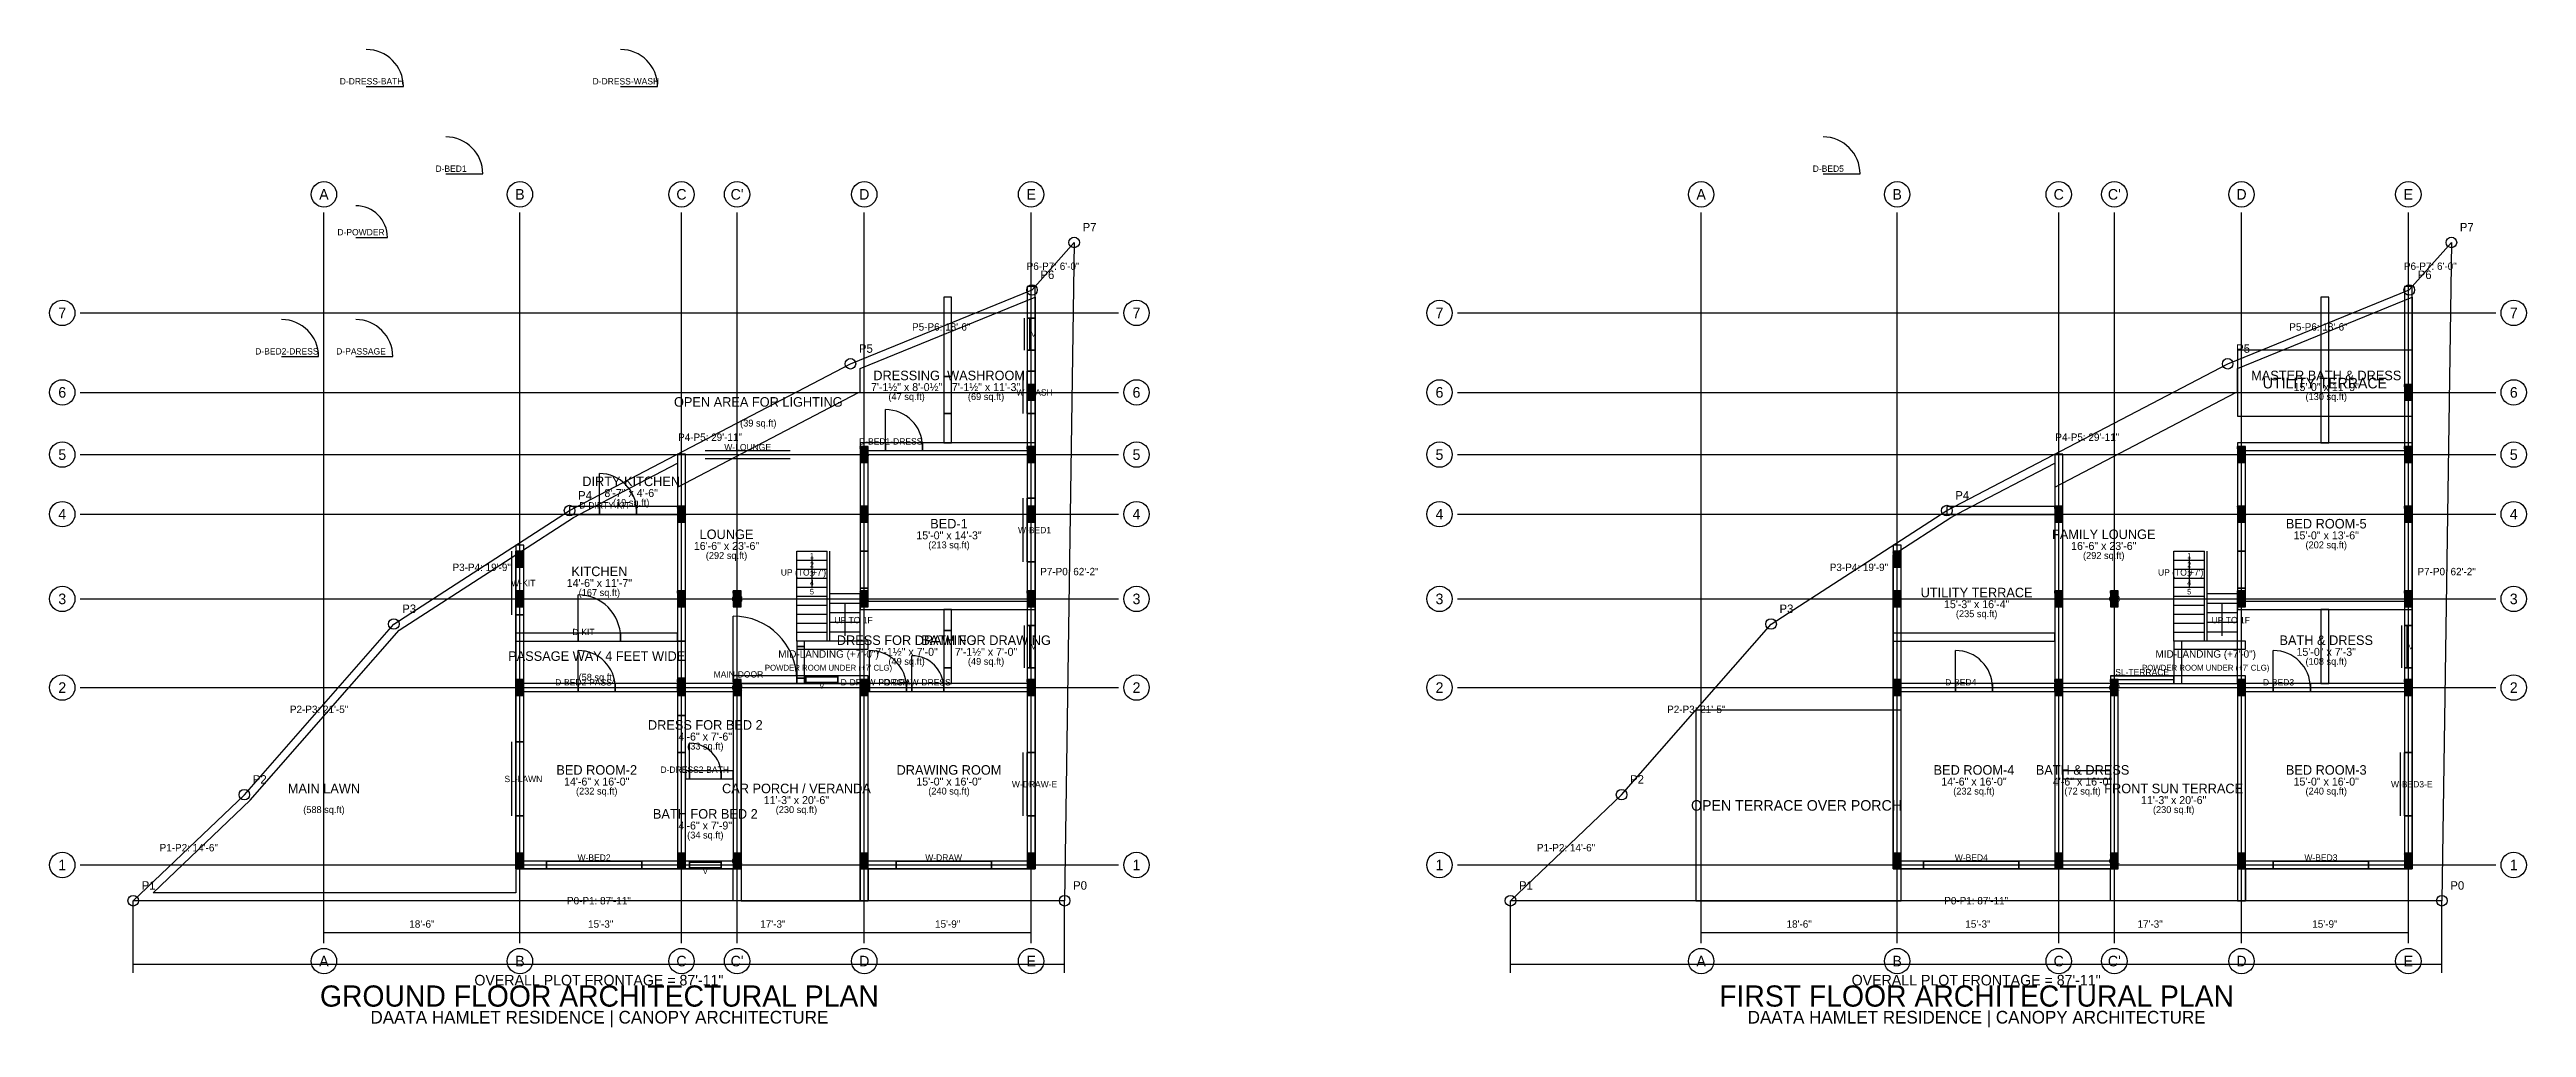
# Model space of a CAD drawing. Header units: feet. Extents: x -8 to 486, y -12 to 80.
# Drawn here: x -7.9 to 225.9, y -12 to 80.4 of the extents above; entities that cross this region are included whole.
import ezdxf
from ezdxf.enums import TextEntityAlignment as Align

# ---------------------------------------------------------------- set-up
doc = ezdxf.new("R2010")
doc.units = ezdxf.units.FT
doc.header["$MEASUREMENT"] = 0
for name, color, linetype in [('0_BOUNDARY', 1, 'Continuous'), ('A_CANOPY', 4, 'Continuous'), ('A_DIMENSIONS', 1, 'Continuous'), ('A_DOORS', 2, 'Continuous'), ('A_ROOM_LABELS', 7, 'Continuous'), ('A_STAIRS', 8, 'Continuous'), ('A_WALLS', 7, 'Continuous'), ('A_WINDOWS', 3, 'Continuous'), ('G_TITLEBLOCK', 7, 'Continuous'), ('S_COLUMNS', 4, 'Continuous'), ('S_COLUMNS_HATCH', 5, 'Continuous'), ('S_GRID_BUBBLES', 6, 'Continuous'), ('S_GRID_LINES', 6, 'Continuous')]:
    doc.layers.add(name, color=color, linetype=linetype)

msp = doc.modelspace()

# ---------------------------------------------------------------- hatches: boundary and pattern name
at = {"layer": 'S_COLUMNS_HATCH'}
h = msp.add_hatch(dxfattribs=at)
h.set_pattern_fill('SOLID')
h.paths.add_polyline_path([(84.375, 47.25), (85.125, 47.25), (85.125, 48.75), (84.375, 48.75)])
h = msp.add_hatch(dxfattribs=at)
h.set_pattern_fill('SOLID')
h.paths.add_polyline_path([(214.375, 47.25), (215.125, 47.25), (215.125, 48.75), (214.375, 48.75)])
h = msp.add_hatch(dxfattribs=at)
h.set_pattern_fill('SOLID')
h.paths.add_polyline_path([(68.625, 41.375), (69.375, 41.375), (69.375, 42.875), (68.625, 42.875)])
h = msp.add_hatch(dxfattribs=at)
h.set_pattern_fill('SOLID')
h.paths.add_polyline_path([(84.375, 41.375), (85.125, 41.375), (85.125, 42.875), (84.375, 42.875)])
h = msp.add_hatch(dxfattribs=at)
h.set_pattern_fill('SOLID')
h.paths.add_polyline_path([(198.625, 41.375), (199.375, 41.375), (199.375, 42.875), (198.625, 42.875)])
h = msp.add_hatch(dxfattribs=at)
h.set_pattern_fill('SOLID')
h.paths.add_polyline_path([(214.375, 41.375), (215.125, 41.375), (215.125, 42.875), (214.375, 42.875)])
h = msp.add_hatch(dxfattribs=at)
h.set_pattern_fill('SOLID')
h.paths.add_polyline_path([(51.375, 35.75), (52.125, 35.75), (52.125, 37.25), (51.375, 37.25)])
h = msp.add_hatch(dxfattribs=at)
h.set_pattern_fill('SOLID')
h.paths.add_polyline_path([(68.625, 35.75), (69.375, 35.75), (69.375, 37.25), (68.625, 37.25)])
h = msp.add_hatch(dxfattribs=at)
h.set_pattern_fill('SOLID')
h.paths.add_polyline_path([(84.375, 35.75), (85.125, 35.75), (85.125, 37.25), (84.375, 37.25)])
h = msp.add_hatch(dxfattribs=at)
h.set_pattern_fill('SOLID')
h.paths.add_polyline_path([(181.375, 35.75), (182.125, 35.75), (182.125, 37.25), (181.375, 37.25)])
h = msp.add_hatch(dxfattribs=at)
h.set_pattern_fill('SOLID')
h.paths.add_polyline_path([(198.625, 35.75), (199.375, 35.75), (199.375, 37.25), (198.625, 37.25)])
h = msp.add_hatch(dxfattribs=at)
h.set_pattern_fill('SOLID')
h.paths.add_polyline_path([(214.375, 35.75), (215.125, 35.75), (215.125, 37.25), (214.375, 37.25)])
h = msp.add_hatch(dxfattribs=at)
h.set_pattern_fill('SOLID')
h.paths.add_polyline_path([(36.125, 31.5), (36.875, 31.5), (36.875, 33), (36.125, 33)])
h = msp.add_hatch(dxfattribs=at)
h.set_pattern_fill('SOLID')
h.paths.add_polyline_path([(166.125, 31.5), (166.875, 31.5), (166.875, 33), (166.125, 33)])
h = msp.add_hatch(dxfattribs=at)
h.set_pattern_fill('SOLID')
h.paths.add_polyline_path([(36.125, 27.75), (36.875, 27.75), (36.875, 29.25), (36.125, 29.25)])
h = msp.add_hatch(dxfattribs=at)
h.set_pattern_fill('SOLID')
h.paths.add_polyline_path([(51.375, 27.75), (52.125, 27.75), (52.125, 29.25), (51.375, 29.25)])
h = msp.add_hatch(dxfattribs=at)
h.set_pattern_fill('SOLID')
h.paths.add_polyline_path([(56.625, 27.75), (57.375, 27.75), (57.375, 29.25), (56.625, 29.25)])
h = msp.add_hatch(dxfattribs=at)
h.set_pattern_fill('SOLID')
h.paths.add_polyline_path([(68.625, 27.75), (69.375, 27.75), (69.375, 29.25), (68.625, 29.25)])
h = msp.add_hatch(dxfattribs=at)
h.set_pattern_fill('SOLID')
h.paths.add_polyline_path([(84.375, 27.75), (85.125, 27.75), (85.125, 29.25), (84.375, 29.25)])
h = msp.add_hatch(dxfattribs=at)
h.set_pattern_fill('SOLID')
h.paths.add_polyline_path([(166.125, 27.75), (166.875, 27.75), (166.875, 29.25), (166.125, 29.25)])
h = msp.add_hatch(dxfattribs=at)
h.set_pattern_fill('SOLID')
h.paths.add_polyline_path([(181.375, 27.75), (182.125, 27.75), (182.125, 29.25), (181.375, 29.25)])
h = msp.add_hatch(dxfattribs=at)
h.set_pattern_fill('SOLID')
h.paths.add_polyline_path([(186.625, 27.75), (187.375, 27.75), (187.375, 29.25), (186.625, 29.25)])
h = msp.add_hatch(dxfattribs=at)
h.set_pattern_fill('SOLID')
h.paths.add_polyline_path([(198.625, 27.75), (199.375, 27.75), (199.375, 29.25), (198.625, 29.25)])
h = msp.add_hatch(dxfattribs=at)
h.set_pattern_fill('SOLID')
h.paths.add_polyline_path([(214.375, 27.75), (215.125, 27.75), (215.125, 29.25), (214.375, 29.25)])
h = msp.add_hatch(dxfattribs=at)
h.set_pattern_fill('SOLID')
h.paths.add_polyline_path([(36.125, 19.375), (36.875, 19.375), (36.875, 20.875), (36.125, 20.875)])
h = msp.add_hatch(dxfattribs=at)
h.set_pattern_fill('SOLID')
h.paths.add_polyline_path([(51.375, 19.375), (52.125, 19.375), (52.125, 20.875), (51.375, 20.875)])
h = msp.add_hatch(dxfattribs=at)
h.set_pattern_fill('SOLID')
h.paths.add_polyline_path([(56.625, 19.375), (57.375, 19.375), (57.375, 20.875), (56.625, 20.875)])
h = msp.add_hatch(dxfattribs=at)
h.set_pattern_fill('SOLID')
h.paths.add_polyline_path([(68.625, 19.375), (69.375, 19.375), (69.375, 20.875), (68.625, 20.875)])
h = msp.add_hatch(dxfattribs=at)
h.set_pattern_fill('SOLID')
h.paths.add_polyline_path([(84.375, 19.375), (85.125, 19.375), (85.125, 20.875), (84.375, 20.875)])
h = msp.add_hatch(dxfattribs=at)
h.set_pattern_fill('SOLID')
h.paths.add_polyline_path([(166.125, 19.375), (166.875, 19.375), (166.875, 20.875), (166.125, 20.875)])
h = msp.add_hatch(dxfattribs=at)
h.set_pattern_fill('SOLID')
h.paths.add_polyline_path([(181.375, 19.375), (182.125, 19.375), (182.125, 20.875), (181.375, 20.875)])
h = msp.add_hatch(dxfattribs=at)
h.set_pattern_fill('SOLID')
h.paths.add_polyline_path([(186.625, 19.375), (187.375, 19.375), (187.375, 20.875), (186.625, 20.875)])
h = msp.add_hatch(dxfattribs=at)
h.set_pattern_fill('SOLID')
h.paths.add_polyline_path([(198.625, 19.375), (199.375, 19.375), (199.375, 20.875), (198.625, 20.875)])
h = msp.add_hatch(dxfattribs=at)
h.set_pattern_fill('SOLID')
h.paths.add_polyline_path([(214.375, 19.375), (215.125, 19.375), (215.125, 20.875), (214.375, 20.875)])
h = msp.add_hatch(dxfattribs=at)
h.set_pattern_fill('SOLID')
h.paths.add_polyline_path([(36.125, 3), (36.875, 3), (36.875, 4.5), (36.125, 4.5)])
h = msp.add_hatch(dxfattribs=at)
h.set_pattern_fill('SOLID')
h.paths.add_polyline_path([(51.375, 3), (52.125, 3), (52.125, 4.5), (51.375, 4.5)])
h = msp.add_hatch(dxfattribs=at)
h.set_pattern_fill('SOLID')
h.paths.add_polyline_path([(56.625, 3), (57.375, 3), (57.375, 4.5), (56.625, 4.5)])
h = msp.add_hatch(dxfattribs=at)
h.set_pattern_fill('SOLID')
h.paths.add_polyline_path([(68.625, 3), (69.375, 3), (69.375, 4.5), (68.625, 4.5)])
h = msp.add_hatch(dxfattribs=at)
h.set_pattern_fill('SOLID')
h.paths.add_polyline_path([(84.375, 3), (85.125, 3), (85.125, 4.5), (84.375, 4.5)])
h = msp.add_hatch(dxfattribs=at)
h.set_pattern_fill('SOLID')
h.paths.add_polyline_path([(166.125, 3), (166.875, 3), (166.875, 4.5), (166.125, 4.5)])
h = msp.add_hatch(dxfattribs=at)
h.set_pattern_fill('SOLID')
h.paths.add_polyline_path([(181.375, 3), (182.125, 3), (182.125, 4.5), (181.375, 4.5)])
h = msp.add_hatch(dxfattribs=at)
h.set_pattern_fill('SOLID')
h.paths.add_polyline_path([(186.625, 3), (187.375, 3), (187.375, 4.5), (186.625, 4.5)])
h = msp.add_hatch(dxfattribs=at)
h.set_pattern_fill('SOLID')
h.paths.add_polyline_path([(198.625, 3), (199.375, 3), (199.375, 4.5), (198.625, 4.5)])
h = msp.add_hatch(dxfattribs=at)
h.set_pattern_fill('SOLID')
h.paths.add_polyline_path([(214.375, 3), (215.125, 3), (215.125, 4.5), (214.375, 4.5)])

# ---------------------------------------------------------------- linework, layer by layer
at = {"layer": '0_BOUNDARY'}
for points in [[(0, 0), (10.4884, 10.0122), (24.5949, 26.1267), (41.1897, 36.8354), (67.6992, 50.701), (84.8373, 57.6678), (88.8145, 62.1602), (87.9167, 0)], [(130, 0), (140.4884, 10.0122), (154.5949, 26.1267), (171.1897, 36.8354), (197.6992, 50.701), (214.8373, 57.6678), (218.8145, 62.1602), (217.9167, 0)]]:
    msp.add_lwpolyline(points, close=True, dxfattribs=at)
for centre in [(88.8145, 62.1602), (218.8145, 62.1602), (84.8373, 57.6678), (214.8373, 57.6678), (67.6992, 50.701), (197.6992, 50.701), (41.1897, 36.8354), (171.1897, 36.8354), (24.5949, 26.1267), (154.5949, 26.1267), (10.4884, 10.0122), (140.4884, 10.0122), (0, 0), (87.9167, 0), (130, 0), (217.9167, 0)]:
    msp.add_circle(centre, 0.5, dxfattribs=at)
at = {"layer": 'A_CANOPY'}
for points in [[(198.625, 45.75), (215.125, 45.75), (215.125, 52), (198.625, 52)], [(36.125, 0.75), (1.8718, 0.75), (11.0306, 9.4929), (25.0899, 25.5536), (36.125, 32.6745), (36.125, 0.75)], [(68.625, 0), (68.625, 20.5), (57.375, 20.5), (57.375, 0), (68.625, 0)], [(147.5, 0), (166.875, 0), (166.875, 18), (147.5, 18)]]:
    msp.add_lwpolyline(points, close=True, dxfattribs=at)
at = {"layer": 'A_DIMENSIONS'}
for p, q in [((0, -6.8), (0, 0)), ((87.917, -6.8), (87.917, 0)), ((130, -6.8), (130, 0)), ((217.917, -6.8), (217.917, 0)), ((18, -3.5), (18, -2.5)), ((18, -3), (36.5, -3)), ((36.5, -3.5), (36.5, -2.5)), ((36.5, -3.5), (36.5, -2.5)), ((36.5, -3), (51.75, -3)), ((51.75, -3.5), (51.75, -2.5)), ((51.75, -3.5), (51.75, -2.5)), ((51.75, -3), (69, -3)), ((69, -3.5), (69, -2.5)), ((69, -3.5), (69, -2.5)), ((69, -3), (84.75, -3)), ((84.75, -3.5), (84.75, -2.5)), ((148, -3.5), (148, -2.5)), ((148, -3), (166.5, -3)), ((166.5, -3.5), (166.5, -2.5)), ((166.5, -3.5), (166.5, -2.5)), ((166.5, -3), (181.75, -3)), ((181.75, -3.5), (181.75, -2.5)), ((181.75, -3.5), (181.75, -2.5)), ((181.75, -3), (199, -3)), ((199, -3.5), (199, -2.5)), ((199, -3.5), (199, -2.5)), ((199, -3), (214.75, -3)), ((214.75, -3.5), (214.75, -2.5)), ((0, -6), (87.917, -6)), ((130, -6), (217.917, -6))]:
    msp.add_line(p, q, dxfattribs=at)
at = {"layer": 'A_DOORS'}
for p, q in [((22, 76.875), (25.5, 76.875)), ((46, 76.875), (49.5, 76.875)), ((29.5, 68.625), (33, 68.625)), ((159.5, 68.625), (163, 68.625)), ((21, 62.625), (24, 62.625)), ((14, 51.375), (17.5, 51.375)), ((21, 51.375), (24.5, 51.375)), ((71, 42.875), (71, 46.375)), ((44, 36.8354), (44, 40.3354)), ((42, 24.875), (42, 28.875)), ((56.625, 20.875), (56.625, 26.875)), ((42, 20.125), (42, 23.625)), ((69.5, 20.125), (69.5, 23.625)), ((172, 20.125), (172, 23.625)), ((202, 20.125), (202, 23.625)), ((73.5, 20.125), (73.5, 23.125)), ((52.5, 11.875), (52.5, 14.875))]:
    msp.add_line(p, q, dxfattribs=at)
for centre, radius in [((22, 76.875), 3.5), ((46, 76.875), 3.5), ((29.5, 68.625), 3.5), ((159.5, 68.625), 3.5), ((21, 62.625), 3), ((14, 51.375), 3.5), ((21, 51.375), 3.5), ((71, 42.875), 3.5), ((44, 36.8354), 3.5), ((42, 24.875), 4), ((56.625, 20.875), 6), ((42, 20.125), 3.5), ((69.5, 20.125), 3.5), ((172, 20.125), 3.5), ((202, 20.125), 3.5), ((73.5, 20.125), 3), ((52.5, 11.875), 3)]:
    msp.add_arc(centre, radius, 0, 90, dxfattribs=at)
at = {"layer": 'A_STAIRS'}
for p, q in [((62.625, 24.5), (62.625, 33)), ((65.5, 24.5), (65.5, 33)), ((65.75, 24.5), (65.75, 33)), ((192.625, 24.5), (192.625, 33)), ((195.5, 24.5), (195.5, 33)), ((195.75, 24.5), (195.75, 33)), ((64.0625, 32.5), (64.0625, 29.5)), ((194.0625, 32.5), (194.0625, 29.5)), ((62.625, 28.75), (65.5, 28.75)), ((65.75, 29), (68.625, 29)), ((65.75, 29), (68.625, 29)), ((65.75, 28.1), (68.625, 28.1)), ((68.625, 24.5), (68.625, 29)), ((192.625, 28.75), (195.5, 28.75)), ((195.75, 29), (198.625, 29)), ((195.75, 29), (198.625, 29)), ((195.75, 28.1), (198.625, 28.1)), ((198.625, 24.5), (198.625, 29)), ((62.625, 27.9), (65.5, 27.9)), ((62.625, 27.05), (65.5, 27.05)), ((62.625, 26.2), (65.5, 26.2)), ((65.75, 27.2), (68.625, 27.2)), ((65.75, 26.3), (68.625, 26.3)), ((67.1875, 25), (67.1875, 28)), ((192.625, 27.9), (195.5, 27.9)), ((192.625, 27.05), (195.5, 27.05)), ((192.625, 26.2), (195.5, 26.2)), ((195.75, 27.2), (198.625, 27.2)), ((195.75, 26.3), (198.625, 26.3)), ((197.1875, 25), (197.1875, 28)), ((62.625, 25.35), (65.5, 25.35)), ((65.75, 25.4), (68.625, 25.4)), ((192.625, 25.35), (195.5, 25.35)), ((195.75, 25.4), (198.625, 25.4))]:
    msp.add_line(p, q, dxfattribs=at)
at = {"layer": 'A_STAIRS', "linetype": 'Continuous'}
for p, q in [((62.625, 33), (65.5, 33)), ((192.625, 33), (195.5, 33)), ((62.625, 32.15), (65.5, 32.15)), ((62.625, 31.3), (65.5, 31.3)), ((62.625, 30.45), (65.5, 30.45)), ((192.625, 32.15), (195.5, 32.15)), ((192.625, 31.3), (195.5, 31.3)), ((192.625, 30.45), (195.5, 30.45)), ((62.625, 29.6), (65.5, 29.6)), ((192.625, 29.6), (195.5, 29.6))]:
    msp.add_line(p, q, dxfattribs=at)
at = {"layer": 'A_STAIRS'}
for points in [[(62.625, 20.5), (68.625, 20.5), (68.625, 24.5), (62.625, 24.5)], [(192.625, 20.5), (198.625, 20.5), (198.625, 24.5), (192.625, 24.5)]]:
    msp.add_lwpolyline(points, close=True, dxfattribs=at)
at = {"layer": 'A_WALLS'}
for points in [[(69.375, 0), (56.625, 0), (56.625, 3), (36.125, 3), (36.125, 20.5), (36.125, 32.6745), (41.5676, 36.1867), (42.8079, 36.8354), (51.375, 41.3164), (51.375, 39.0593), (68.4686, 48), (68.625, 48), (68.625, 50.2677), (85.125, 56.9752), (85.125, 3), (69.375, 3), (69.375, 0)], [(76.5, 49.5), (77.25, 49.5), (77.25, 57), (76.5, 57)], [(84.375, 55), (85.125, 55), (85.125, 58), (84.375, 58)], [(199.375, 0), (186.625, 0), (186.625, 3), (166.125, 3), (166.125, 20.5), (166.125, 32.6745), (171.5676, 36.1867), (172.8079, 36.8354), (181.375, 41.3164), (181.375, 39.0593), (198.4686, 48), (198.625, 48), (198.625, 50.2677), (215.125, 56.9752), (215.125, 3), (199.375, 3), (199.375, 0)], [(206.5, 43.25), (207.25, 43.25), (207.25, 57), (206.5, 57)], [(214.375, 26), (215.125, 26), (215.125, 58), (214.375, 58)], [(84.375, 52), (85.125, 52), (85.125, 55), (84.375, 55)], [(84.375, 52), (85.125, 52), (85.125, 55), (84.375, 55)], [(84.375, 50), (85.125, 50), (85.125, 52), (84.375, 52)], [(76.5, 46), (77.25, 46), (77.25, 49.5), (76.5, 49.5)], [(84.375, 46), (85.125, 46), (85.125, 50), (84.375, 50)], [(84.375, 46), (85.125, 46), (85.125, 50), (84.375, 50)], [(76.5, 43.25), (77.25, 43.25), (77.25, 46), (76.5, 46)], [(84.375, 38), (85.125, 38), (85.125, 46), (84.375, 46)], [(51.375, 36.8354), (52.125, 36.8354), (52.125, 42.1627), (51.375, 42.1627)], [(68.625, 42.5), (71, 42.5), (71, 43.25), (68.625, 43.25)], [(68.625, 33), (69.375, 33), (69.375, 42.5), (68.625, 42.5)], [(71, 42.5), (74.5, 42.5), (74.5, 43.25), (71, 43.25)], [(74.5, 42.5), (85.125, 42.5), (85.125, 43.25), (74.5, 43.25)], [(181.375, 36.8354), (182.125, 36.8354), (182.125, 42.1627), (181.375, 42.1627)], [(198.625, 42.5), (215.125, 42.5), (215.125, 43.25), (198.625, 43.25)], [(198.625, 33), (199.375, 33), (199.375, 42.5), (198.625, 42.5)], [(84.375, 32), (85.125, 32), (85.125, 38), (84.375, 38)], [(84.375, 32), (85.125, 32), (85.125, 38), (84.375, 38)], [(41.1897, 36.46), (44, 36.46), (44, 37.21), (41.1897, 37.21)], [(44, 36.46), (47.5, 36.46), (47.5, 37.21), (44, 37.21)], [(47.5, 36.46), (52.125, 36.46), (52.125, 37.21), (47.5, 37.21)], [(51.375, 24.5), (52.125, 24.5), (52.125, 36.8354), (51.375, 36.8354)], [(171.1897, 36.46), (182.125, 36.46), (182.125, 37.21), (171.1897, 37.21)], [(181.375, 20.5), (182.125, 20.5), (182.125, 36.8354), (181.375, 36.8354)], [(36.125, 33), (36.875, 33), (36.875, 33.5671), (36.125, 33.5671)], [(36.125, 27), (36.875, 27), (36.875, 33), (36.125, 33)], [(36.125, 27), (36.875, 27), (36.875, 33), (36.125, 33)], [(68.625, 29.5), (69.375, 29.5), (69.375, 33), (68.625, 33)], [(166.125, 20.5), (166.875, 20.5), (166.875, 33.5671), (166.125, 33.5671)], [(198.625, 29.5), (199.375, 29.5), (199.375, 33), (198.625, 33)], [(84.375, 26), (85.125, 26), (85.125, 32), (84.375, 32)], [(68.625, 28.25), (69.375, 28.25), (69.375, 29.5), (68.625, 29.5)], [(68.625, 27.5), (85.125, 27.5), (85.125, 28.25), (68.625, 28.25)], [(198.625, 28.25), (199.375, 28.25), (199.375, 29.5), (198.625, 29.5)], [(198.625, 27.5), (215.125, 27.5), (215.125, 28.25), (198.625, 28.25)], [(36.125, 20.5), (36.875, 20.5), (36.875, 27), (36.125, 27)], [(76.5, 25.5), (77.25, 25.5), (77.25, 27.5), (76.5, 27.5)], [(84.375, 22), (85.125, 22), (85.125, 26), (84.375, 26)], [(84.375, 22), (85.125, 22), (85.125, 26), (84.375, 26)], [(206.5, 20.5), (207.25, 20.5), (207.25, 27.5), (206.5, 27.5)], [(214.375, 22), (215.125, 22), (215.125, 26), (214.375, 26)], [(214.375, 22), (215.125, 22), (215.125, 26), (214.375, 26)], [(36.125, 24.5), (42, 24.5), (42, 25.25), (36.125, 25.25)], [(42, 24.5), (46, 24.5), (46, 25.25), (42, 25.25)], [(46, 24.5), (51.375, 24.5), (51.375, 25.25), (46, 25.25)], [(51.375, 21), (52.125, 21), (52.125, 24.5), (51.375, 24.5)], [(62.625, 24), (63.375, 24), (63.375, 24.5), (62.625, 24.5)], [(62.625, 23.75), (69.375, 23.75), (69.375, 24.5), (62.625, 24.5)], [(62.625, 21), (63.375, 21), (63.375, 24), (62.625, 24)], [(76.5, 22), (77.25, 22), (77.25, 25.5), (76.5, 25.5)], [(166.125, 24.5), (181.375, 24.5), (181.375, 25.25), (166.125, 25.25)], [(192.625, 20.5), (193.375, 20.5), (193.375, 24.5), (192.625, 24.5)], [(192.625, 23.75), (199.375, 23.75), (199.375, 24.5), (192.625, 24.5)], [(56.625, 20.5), (62.625, 20.5), (62.625, 21.25), (56.625, 21.25)], [(62.625, 20.5), (63.5, 20.5), (63.5, 21.25), (62.625, 21.25)], [(63.5, 20.5), (66.5, 20.5), (66.5, 21.25), (63.5, 21.25)], [(63.5, 20.5), (66.5, 20.5), (66.5, 21.25), (63.5, 21.25)], [(66.5, 20.5), (69.375, 20.5), (69.375, 21.25), (66.5, 21.25)], [(76.5, 20.5), (77.25, 20.5), (77.25, 22), (76.5, 22)], [(84.375, 14), (85.125, 14), (85.125, 22), (84.375, 22)], [(186.625, 20.5), (192.625, 20.5), (192.625, 21.25), (186.625, 21.25)], [(192.625, 20.5), (199.375, 20.5), (199.375, 21.25), (192.625, 21.25)], [(214.375, 14), (215.125, 14), (215.125, 22), (214.375, 22)], [(36.125, 19.75), (42, 19.75), (42, 20.5), (36.125, 20.5)], [(36.125, 15), (36.875, 15), (36.875, 20.5), (36.125, 20.5)], [(42, 19.75), (45.5, 19.75), (45.5, 20.5), (42, 20.5)], [(45.5, 19.75), (51.375, 19.75), (51.375, 20.5), (45.5, 20.5)], [(51.375, 20.5), (52.125, 20.5), (52.125, 21), (51.375, 21)], [(51.375, 19.75), (57.375, 19.75), (57.375, 20.5), (51.375, 20.5)], [(51.375, 17.5), (52.125, 17.5), (52.125, 20.5), (51.375, 20.5)], [(56.625, 3), (57.375, 3), (57.375, 20.5), (56.625, 20.5)], [(62.625, 20.5), (63.375, 20.5), (63.375, 21), (62.625, 21)], [(68.625, 19.75), (69.5, 19.75), (69.5, 20.5), (68.625, 20.5)], [(68.625, 0), (69.375, 0), (69.375, 20.5), (68.625, 20.5)], [(69.5, 19.75), (73, 19.75), (73, 20.5), (69.5, 20.5)], [(73, 19.75), (73.5, 19.75), (73.5, 20.5), (73, 20.5)], [(73.5, 19.75), (76.5, 19.75), (76.5, 20.5), (73.5, 20.5)], [(76.5, 19.75), (85.125, 19.75), (85.125, 20.5), (76.5, 20.5)], [(166.125, 19.75), (172, 19.75), (172, 20.5), (166.125, 20.5)], [(166.125, 3), (166.875, 3), (166.875, 20.5), (166.125, 20.5)], [(172, 19.75), (175.5, 19.75), (175.5, 20.5), (172, 20.5)], [(175.5, 19.75), (181.375, 19.75), (181.375, 20.5), (175.5, 20.5)], [(181.375, 19.75), (187.375, 19.75), (187.375, 20.5), (181.375, 20.5)], [(181.375, 3), (182.125, 3), (182.125, 20.5), (181.375, 20.5)], [(186.625, 3), (187.375, 3), (187.375, 20.5), (186.625, 20.5)], [(198.625, 19.75), (202, 19.75), (202, 20.5), (198.625, 20.5)], [(198.625, 0), (199.375, 0), (199.375, 20.5), (198.625, 20.5)], [(202, 19.75), (205.5, 19.75), (205.5, 20.5), (202, 20.5)], [(205.5, 19.75), (215.125, 19.75), (215.125, 20.5), (205.5, 20.5)], [(51.375, 14), (52.125, 14), (52.125, 17.5), (51.375, 17.5)], [(36.125, 8), (36.875, 8), (36.875, 15), (36.125, 15)], [(51.375, 3), (52.125, 3), (52.125, 14), (51.375, 14)], [(52.125, 11.5), (52.5, 11.5), (52.5, 12.25), (52.125, 12.25)], [(52.5, 11.5), (55.5, 11.5), (55.5, 12.25), (52.5, 12.25)], [(55.5, 11.5), (56.625, 11.5), (56.625, 12.25), (55.5, 12.25)], [(84.375, 8), (85.125, 8), (85.125, 14), (84.375, 14)], [(84.375, 8), (85.125, 8), (85.125, 14), (84.375, 14)], [(182.125, 11.5), (186.625, 11.5), (186.625, 12.25), (182.125, 12.25)], [(214.375, 8), (215.125, 8), (215.125, 14), (214.375, 14)], [(214.375, 8), (215.125, 8), (215.125, 14), (214.375, 14)], [(36.125, 3), (36.875, 3), (36.875, 8), (36.125, 8)], [(84.375, 3), (85.125, 3), (85.125, 8), (84.375, 8)], [(214.375, 3), (215.125, 3), (215.125, 8), (214.375, 8)], [(36.125, 3), (39, 3), (39, 3.75), (36.125, 3.75)], [(39, 3), (48, 3), (48, 3.75), (39, 3.75)], [(39, 3), (48, 3), (48, 3.75), (39, 3.75)], [(48, 3), (52.5, 3), (52.5, 3.75), (48, 3.75)], [(52.5, 3), (55.5, 3), (55.5, 3.75), (52.5, 3.75)], [(52.5, 3), (55.5, 3), (55.5, 3.75), (52.5, 3.75)], [(55.5, 3), (57.375, 3), (57.375, 3.75), (55.5, 3.75)], [(68.625, 3), (72, 3), (72, 3.75), (68.625, 3.75)], [(72, 3), (81, 3), (81, 3.75), (72, 3.75)], [(72, 3), (81, 3), (81, 3.75), (72, 3.75)], [(81, 3), (85.125, 3), (85.125, 3.75), (81, 3.75)], [(166.125, 3), (169, 3), (169, 3.75), (166.125, 3.75)], [(169, 3), (178, 3), (178, 3.75), (169, 3.75)], [(169, 3), (178, 3), (178, 3.75), (169, 3.75)], [(178, 3), (187.375, 3), (187.375, 3.75), (178, 3.75)], [(198.625, 3), (202, 3), (202, 3.75), (198.625, 3.75)], [(202, 3), (211, 3), (211, 3.75), (202, 3.75)], [(202, 3), (211, 3), (211, 3.75), (202, 3.75)], [(211, 3), (215.125, 3), (215.125, 3.75), (211, 3.75)]]:
    msp.add_lwpolyline(points, close=True, dxfattribs=at)
at = {"layer": 'A_WINDOWS'}
for p, q in [((84.125, 52), (84.125, 55)), ((84.625, 52), (84.625, 55)), ((84, 46), (84, 50)), ((84.375, 46), (84.375, 50)), ((84.75, 46), (84.75, 50)), ((54, 42.5), (62, 42.5)), ((54, 42.125), (62, 42.125)), ((54, 41.75), (62, 41.75)), ((84, 32), (84, 38)), ((84.375, 32), (84.375, 38)), ((84.75, 32), (84.75, 38)), ((35.75, 27), (35.75, 33)), ((36.125, 27), (36.125, 33)), ((36.5, 27), (36.5, 33)), ((84.125, 22), (84.125, 26)), ((84.625, 22), (84.625, 26)), ((214.125, 22), (214.125, 26)), ((214.625, 22), (214.625, 26)), ((63.5, 21.125), (66.5, 21.125)), ((186.625, 21.25), (192.625, 21.25)), ((63.5, 20.625), (66.5, 20.625)), ((186.625, 20.875), (192.625, 20.875)), ((186.625, 20.5), (192.625, 20.5)), ((35.75, 8), (35.75, 15)), ((36.125, 8), (36.125, 15)), ((36.5, 8), (36.5, 15)), ((84, 8), (84, 14)), ((84.375, 8), (84.375, 14)), ((84.75, 8), (84.75, 14)), ((214, 8), (214, 14)), ((214.375, 8), (214.375, 14)), ((214.75, 8), (214.75, 14)), ((39, 3.75), (48, 3.75)), ((39, 3.375), (48, 3.375)), ((39, 3), (48, 3)), ((52.5, 3.625), (55.5, 3.625)), ((52.5, 3.125), (55.5, 3.125)), ((72, 3.75), (81, 3.75)), ((72, 3.375), (81, 3.375)), ((72, 3), (81, 3)), ((169, 3.75), (178, 3.75)), ((169, 3.375), (178, 3.375)), ((169, 3), (178, 3)), ((202, 3.75), (211, 3.75)), ((202, 3.375), (211, 3.375)), ((202, 3), (211, 3))]:
    msp.add_line(p, q, dxfattribs=at)
at = {"layer": 'S_COLUMNS'}
for points in [[(84.375, 47.25), (85.125, 47.25), (85.125, 48.75), (84.375, 48.75)], [(214.375, 47.25), (215.125, 47.25), (215.125, 48.75), (214.375, 48.75)], [(68.625, 41.375), (69.375, 41.375), (69.375, 42.875), (68.625, 42.875)], [(84.375, 41.375), (85.125, 41.375), (85.125, 42.875), (84.375, 42.875)], [(198.625, 41.375), (199.375, 41.375), (199.375, 42.875), (198.625, 42.875)], [(214.375, 41.375), (215.125, 41.375), (215.125, 42.875), (214.375, 42.875)], [(51.375, 35.75), (52.125, 35.75), (52.125, 37.25), (51.375, 37.25)], [(68.625, 35.75), (69.375, 35.75), (69.375, 37.25), (68.625, 37.25)], [(84.375, 35.75), (85.125, 35.75), (85.125, 37.25), (84.375, 37.25)], [(181.375, 35.75), (182.125, 35.75), (182.125, 37.25), (181.375, 37.25)], [(198.625, 35.75), (199.375, 35.75), (199.375, 37.25), (198.625, 37.25)], [(214.375, 35.75), (215.125, 35.75), (215.125, 37.25), (214.375, 37.25)], [(36.125, 31.5), (36.875, 31.5), (36.875, 33), (36.125, 33)], [(166.125, 31.5), (166.875, 31.5), (166.875, 33), (166.125, 33)], [(36.125, 27.75), (36.875, 27.75), (36.875, 29.25), (36.125, 29.25)], [(51.375, 27.75), (52.125, 27.75), (52.125, 29.25), (51.375, 29.25)], [(56.625, 27.75), (57.375, 27.75), (57.375, 29.25), (56.625, 29.25)], [(68.625, 27.75), (69.375, 27.75), (69.375, 29.25), (68.625, 29.25)], [(84.375, 27.75), (85.125, 27.75), (85.125, 29.25), (84.375, 29.25)], [(166.125, 27.75), (166.875, 27.75), (166.875, 29.25), (166.125, 29.25)], [(181.375, 27.75), (182.125, 27.75), (182.125, 29.25), (181.375, 29.25)], [(186.625, 27.75), (187.375, 27.75), (187.375, 29.25), (186.625, 29.25)], [(198.625, 27.75), (199.375, 27.75), (199.375, 29.25), (198.625, 29.25)], [(214.375, 27.75), (215.125, 27.75), (215.125, 29.25), (214.375, 29.25)], [(36.125, 19.375), (36.875, 19.375), (36.875, 20.875), (36.125, 20.875)], [(51.375, 19.375), (52.125, 19.375), (52.125, 20.875), (51.375, 20.875)], [(56.625, 19.375), (57.375, 19.375), (57.375, 20.875), (56.625, 20.875)], [(68.625, 19.375), (69.375, 19.375), (69.375, 20.875), (68.625, 20.875)], [(84.375, 19.375), (85.125, 19.375), (85.125, 20.875), (84.375, 20.875)], [(166.125, 19.375), (166.875, 19.375), (166.875, 20.875), (166.125, 20.875)], [(181.375, 19.375), (182.125, 19.375), (182.125, 20.875), (181.375, 20.875)], [(186.625, 19.375), (187.375, 19.375), (187.375, 20.875), (186.625, 20.875)], [(198.625, 19.375), (199.375, 19.375), (199.375, 20.875), (198.625, 20.875)], [(214.375, 19.375), (215.125, 19.375), (215.125, 20.875), (214.375, 20.875)], [(36.125, 3), (36.875, 3), (36.875, 4.5), (36.125, 4.5)], [(51.375, 3), (52.125, 3), (52.125, 4.5), (51.375, 4.5)], [(56.625, 3), (57.375, 3), (57.375, 4.5), (56.625, 4.5)], [(68.625, 3), (69.375, 3), (69.375, 4.5), (68.625, 4.5)], [(84.375, 3), (85.125, 3), (85.125, 4.5), (84.375, 4.5)], [(166.125, 3), (166.875, 3), (166.875, 4.5), (166.125, 4.5)], [(181.375, 3), (182.125, 3), (182.125, 4.5), (181.375, 4.5)], [(186.625, 3), (187.375, 3), (187.375, 4.5), (186.625, 4.5)], [(198.625, 3), (199.375, 3), (199.375, 4.5), (198.625, 4.5)], [(214.375, 3), (215.125, 3), (215.125, 4.5), (214.375, 4.5)]]:
    msp.add_lwpolyline(points, close=True, dxfattribs=at)
at = {"layer": 'S_GRID_BUBBLES'}
for centre in [(18, 66.7), (36.5, 66.7), (51.75, 66.7), (57, 66.7), (69, 66.7), (84.75, 66.7), (148, 66.7), (166.5, 66.7), (181.75, 66.7), (187, 66.7), (199, 66.7), (214.75, 66.7), (-6.7, 55.5), (94.7, 55.5), (123.3, 55.5), (224.7, 55.5), (-6.7, 48), (94.7, 48), (123.3, 48), (224.7, 48), (-6.7, 42.125), (94.7, 42.125), (123.3, 42.125), (224.7, 42.125), (-6.7, 36.5), (94.7, 36.5), (123.3, 36.5), (224.7, 36.5), (-6.7, 28.5), (94.7, 28.5), (123.3, 28.5), (224.7, 28.5), (-6.7, 20.125), (94.7, 20.125), (123.3, 20.125), (224.7, 20.125), (-6.7, 3.375), (94.7, 3.375), (123.3, 3.375), (224.7, 3.375), (18, -5.7), (36.5, -5.7), (51.75, -5.7), (57, -5.7), (69, -5.7), (84.75, -5.7), (148, -5.7), (166.5, -5.7), (181.75, -5.7), (187, -5.7), (199, -5.7), (214.75, -5.7)]:
    msp.add_circle(centre, 1.2, dxfattribs=at)
at = {"layer": 'S_GRID_LINES'}
for p, q in [((18, -4), (18, 65)), ((36.5, -4), (36.5, 65)), ((51.75, -4), (51.75, 65)), ((57, -4), (57, 65)), ((69, -4), (69, 65)), ((84.75, -4), (84.75, 65)), ((148, -4), (148, 65)), ((166.5, -4), (166.5, 65)), ((181.75, -4), (181.75, 65)), ((187, -4), (187, 65)), ((199, -4), (199, 65)), ((214.75, -4), (214.75, 65)), ((-5, 55.5), (93, 55.5)), ((125, 55.5), (223, 55.5)), ((-5, 48), (93, 48)), ((125, 48), (223, 48)), ((-5, 42.125), (93, 42.125)), ((125, 42.125), (223, 42.125)), ((-5, 36.5), (93, 36.5)), ((125, 36.5), (223, 36.5)), ((-5, 28.5), (93, 28.5)), ((125, 28.5), (223, 28.5)), ((-5, 20.125), (93, 20.125)), ((125, 20.125), (223, 20.125)), ((-5, 3.375), (93, 3.375)), ((125, 3.375), (223, 3.375))]:
    msp.add_line(p, q, dxfattribs=at)

# ---------------------------------------------------------------- texts
at = {"layer": '0_BOUNDARY'}
for s, p in [('P7', (89.6145, 62.9602)), ('P7', (219.6145, 62.9602)), ('P6', (85.6373, 58.4678)), ('P6', (215.6373, 58.4678)), ('P5', (68.4992, 51.501)), ('P5', (198.4992, 51.501)), ('P4', (41.9897, 37.6354)), ('P4', (171.9897, 37.6354)), ('P3', (25.3949, 26.9267)), ('P3', (155.3949, 26.9267)), ('P2', (11.2884, 10.8122)), ('P2', (141.2884, 10.8122)), ('P1', (0.8, 0.8)), ('P0', (88.7167, 0.8)), ('P1', (130.8, 0.8)), ('P0', (218.7167, 0.8))]:
    msp.add_text(s, height=0.8, dxfattribs=at).set_placement(p, align=Align.BOTTOM_LEFT)
for s, p in [('P6-P7: 6\'-0"', (86.8259, 59.914)), ('P6-P7: 6\'-0"', (216.8259, 59.914)), ('P5-P6: 18\'-6"', (76.2682, 54.1844)), ('P5-P6: 18\'-6"', (206.2682, 54.1844)), ('P4-P5: 29\'-11"', (54.4445, 43.7682)), ('P4-P5: 29\'-11"', (184.4445, 43.7682)), ('P3-P4: 19\'-9"', (32.8923, 31.481)), ('P7-P0: 62\'-2"', (88.3656, 31.0801)), ('P3-P4: 19\'-9"', (162.8923, 31.481)), ('P7-P0: 62\'-2"', (218.3656, 31.0801)), ('P2-P3: 21\'-5"', (17.5417, 18.0694)), ('P2-P3: 21\'-5"', (147.5417, 18.0694)), ('P1-P2: 14\'-6"', (5.2442, 5.0061)), ('P1-P2: 14\'-6"', (135.2442, 5.0061)), ('P0-P1: 87\'-11"', (43.9584, 0)), ('P0-P1: 87\'-11"', (173.9583, 0))]:
    msp.add_text(s, height=0.7, dxfattribs=at).set_placement(p, align=Align.MIDDLE_CENTER)
at = {"layer": 'A_CANOPY'}
for s, p in [('UTILITY TERRACE', (206.875, 48.875)), ('OPEN TERRACE OVER PORCH', (157, 9))]:
    msp.add_text(s, height=1, dxfattribs=at).set_placement(p, align=Align.MIDDLE_CENTER)
at = {"layer": 'A_DIMENSIONS'}
for s, height, p in [('18\'-6"', 0.7, (27.25, -2.2)), ('15\'-3"', 0.7, (44.125, -2.2)), ('17\'-3"', 0.7, (60.375, -2.2)), ('15\'-9"', 0.7, (76.875, -2.2)), ('18\'-6"', 0.7, (157.25, -2.2)), ('15\'-3"', 0.7, (174.125, -2.2)), ('17\'-3"', 0.7, (190.375, -2.2)), ('15\'-9"', 0.7, (206.875, -2.2)), ('OVERALL PLOT FRONTAGE = 87\'-11"', 1, (43.9585, -7.5)), ('OVERALL PLOT FRONTAGE = 87\'-11"', 1, (173.9585, -7.5))]:
    msp.add_text(s, height=height, dxfattribs=at).set_placement(p, align=Align.MIDDLE_CENTER)
at = {"layer": 'A_DOORS'}
for s, p in [('D-DRESS-BATH', (22.5, 77.375)), ('D-DRESS-WASH', (46.5, 77.375)), ('D-BED1', (30, 69.125)), ('D-BED5', (160, 69.125)), ('D-POWDER', (21.5, 63.125)), ('D-BED2-DRESS', (14.5, 51.875)), ('D-PASSAGE', (21.5, 51.875)), ('D-BED1-DRESS', (71.5, 43.375)), ('D-DIRTY-KIT', (44.5, 37.3354)), ('D-KIT', (42.5, 25.375)), ('MAIN-DOOR', (57.125, 21.375)), ('D-BED2-PASS', (42.5, 20.625)), ('D-DRAW-PORCH', (70, 20.625)), ('D-DRAW-DRESS', (74, 20.625)), ('D-BED4', (172.5, 20.625)), ('D-BED3', (202.5, 20.625)), ('D-DRESS2-BATH', (53, 12.375))]:
    msp.add_text(s, height=0.6, dxfattribs=at).set_placement(p, align=Align.MIDDLE_CENTER)
at = {"layer": 'A_ROOM_LABELS'}
for s, height, p in [('DRESSING', 0.9, (73, 49.6)), ('WASHROOM', 0.9, (80.5, 49.6)), ('MASTER BATH & DRESS', 0.9, (207, 49.6)), ('OPEN AREA FOR LIGHTING', 0.9, (59, 47.1)), ('7\'-1½" x 8\'-0½"', 0.75, (73, 48.5)), ('(47 sq.ft)', 0.65, (73, 47.6)), ('7\'-1½" x 11\'-3"', 0.75, (80.5, 48.5)), ('(69 sq.ft)', 0.65, (80.5, 47.6)), ('15\'-0" x 11\'-9"', 0.75, (207, 48.5)), ('(130 sq.ft)', 0.65, (207, 47.6)), ('(39 sq.ft)', 0.65, (59, 45.1)), ('DIRTY KITCHEN', 0.9, (47, 39.6)), ('8\'-7" x 4\'-6"', 0.75, (47, 38.5)), ('(19 sq.ft)', 0.65, (47, 37.6)), ('BED-1', 0.9, (77, 35.6)), ('BED ROOM-5', 0.9, (207, 35.6)), ('16\'-6" x 23\'-6"', 0.75, (56, 33.5)), ('LOUNGE', 0.9, (56, 34.6)), ('(292 sq.ft)', 0.65, (56, 32.6)), ('15\'-0" x 14\'-3"', 0.75, (77, 34.5)), ('(213 sq.ft)', 0.65, (77, 33.6)), ('FAMILY LOUNGE', 0.9, (186, 34.6)), ('16\'-6" x 23\'-6"', 0.75, (186, 33.5)), ('(292 sq.ft)', 0.65, (186, 32.6)), ('15\'-0" x 13\'-6"', 0.75, (207, 34.5)), ('(202 sq.ft)', 0.65, (207, 33.6)), ('KITCHEN', 0.9, (44, 31.1)), ('14\'-6" x 11\'-7"', 0.75, (44, 30)), ('(167 sq.ft)', 0.65, (44, 29.1)), ('UTILITY TERRACE', 0.9, (174, 29.1)), ('15\'-3" x 16\'-4"', 0.75, (174, 28)), ('(235 sq.ft)', 0.65, (174, 27.1)), ('PASSAGE WAY 4 FEET WIDE', 0.9, (43.75, 23.1)), ('DRESS FOR DRAWING', 0.9, (73, 24.6)), ('7\'-1½" x 7\'-0"', 0.75, (73, 23.5)), ('BATH FOR DRAWING', 0.9, (80.5, 24.6)), ('7\'-1½" x 7\'-0"', 0.75, (80.5, 23.5)), ('BATH & DRESS', 0.9, (207, 24.6)), ('15\'-0" x 7\'-3"', 0.75, (207, 23.5)), ('(58 sq.ft)', 0.65, (43.75, 21.1)), ('(49 sq.ft)', 0.65, (73, 22.6)), ('(49 sq.ft)', 0.65, (80.5, 22.6)), ('(108 sq.ft)', 0.65, (207, 22.6)), ('DRESS FOR BED 2', 0.9, (54, 16.6)), ('4\'-6" x 7\'-6"', 0.75, (54, 15.5)), ('(33 sq.ft)', 0.65, (54, 14.6)), ('BED ROOM-2', 0.9, (43.75, 12.35)), ('DRAWING ROOM', 0.9, (77, 12.35)), ('BED ROOM-4', 0.9, (173.75, 12.35)), ('BATH & DRESS', 0.9, (184, 12.35)), ('BED ROOM-3', 0.9, (207, 12.35)), ('MAIN LAWN', 0.9, (18, 10.6)), ('14\'-6" x 16\'-0"', 0.75, (43.75, 11.25)), ('(232 sq.ft)', 0.65, (43.75, 10.35)), ('CAR PORCH / VERANDA', 0.9, (62.6, 10.6)), ('11\'-3" x 20\'-6"', 0.75, (62.6, 9.5)), ('15\'-0" x 16\'-0"', 0.75, (77, 11.25)), ('(240 sq.ft)', 0.65, (77, 10.35)), ('14\'-6" x 16\'-0"', 0.75, (173.75, 11.25)), ('(232 sq.ft)', 0.65, (173.75, 10.35)), ('4\'-6" x 16\'-0"', 0.75, (184, 11.25)), ('(72 sq.ft)', 0.65, (184, 10.35)), ('FRONT SUN TERRACE', 0.9, (192.6, 10.6)), ('11\'-3" x 20\'-6"', 0.75, (192.6, 9.5)), ('15\'-0" x 16\'-0"', 0.75, (207, 11.25)), ('(240 sq.ft)', 0.65, (207, 10.35)), ('(588 sq.ft)', 0.65, (18, 8.6)), ('BATH FOR BED 2', 0.9, (54, 8.2)), ('4\'-6" x 7\'-9"', 0.75, (54, 7.1)), ('(230 sq.ft)', 0.65, (62.6, 8.6)), ('(230 sq.ft)', 0.65, (192.6, 8.6)), ('(34 sq.ft)', 0.65, (54, 6.2))]:
    msp.add_text(s, height=height, dxfattribs=at).set_placement(p, align=Align.MIDDLE_CENTER)
at = {"layer": 'A_STAIRS'}
for s, height, p in [('1', 0.5, (64.0625, 32.575)), ('1', 0.5, (194.0625, 32.575)), ("UP (TO +7')", 0.6, (63.2625, 31)), ('3', 0.5, (64.0625, 30.875)), ('2', 0.5, (64.0625, 31.725)), ("UP (TO +7')", 0.6, (193.2625, 31)), ('3', 0.5, (194.0625, 30.875)), ('2', 0.5, (194.0625, 31.725)), ('4', 0.5, (64.0625, 30.025)), ('5', 0.5, (64.0625, 29.175)), ('4', 0.5, (194.0625, 30.025)), ('5', 0.5, (194.0625, 29.175)), ('UP TO 1F', 0.6, (67.9875, 26.5)), ('UP TO 1F', 0.6, (197.9875, 26.5)), ('MID-LANDING (+7\'-0")', 0.7, (65.625, 23.3)), ('MID-LANDING (+7\'-0")', 0.7, (195.625, 23.3)), ("POWDER ROOM UNDER (+7' CLG)", 0.55, (65.625, 22)), ("POWDER ROOM UNDER (+7' CLG)", 0.55, (195.625, 22))]:
    msp.add_text(s, height=height, dxfattribs=at).set_placement(p, align=Align.MIDDLE_CENTER)
at = {"layer": 'A_WINDOWS'}
for s, height, p in [('V', 0.5, (84.975, 53.5)), ('W-WASH', 0.6, (85.075, 48)), ('W-LOUNGE', 0.6, (58, 42.825)), ('W-BED1', 0.6, (85.075, 35)), ('W-KIT', 0.6, (36.825, 30)), ('V', 0.5, (84.975, 24)), ('V', 0.5, (214.975, 24)), ('SL-TERRACE', 0.6, (189.625, 21.575)), ('V', 0.5, (65, 20.275)), ('SL-LAWN', 0.6, (36.825, 11.5)), ('W-DRAW-E', 0.6, (85.075, 11)), ('W-BED3-E', 0.6, (215.075, 11)), ('W-BED2', 0.6, (43.5, 4.075)), ('V', 0.5, (54, 2.775)), ('W-DRAW', 0.6, (76.5, 4.075)), ('W-BED4', 0.6, (173.5, 4.075)), ('W-BED3', 0.6, (206.5, 4.075))]:
    msp.add_text(s, height=height, dxfattribs=at).set_placement(p, align=Align.MIDDLE_CENTER)
at = {"layer": 'G_TITLEBLOCK'}
for s, height, p in [('GROUND FLOOR ARCHITECTURAL PLAN', 2, (44, -9)), ('FIRST FLOOR ARCHITECTURAL PLAN', 2, (174, -9)), ('DAATA HAMLET RESIDENCE | CANOPY ARCHITECTURE', 1.2, (44, -11)), ('DAATA HAMLET RESIDENCE | CANOPY ARCHITECTURE', 1.2, (174, -11))]:
    msp.add_text(s, height=height, dxfattribs=at).set_placement(p, align=Align.MIDDLE_CENTER)
at = {"layer": 'S_COLUMNS'}
for s, p in [('E6', (84.75, 48)), ('E6', (214.75, 48)), ('D5', (69, 42.125)), ('E5', (84.75, 42.125)), ('D5', (199, 42.125)), ('E5', (214.75, 42.125)), ('C4', (51.75, 36.5)), ('D4', (69, 36.5)), ('E4', (84.75, 36.5)), ('C4', (181.75, 36.5)), ('D4', (199, 36.5)), ('E4', (214.75, 36.5)), ('B4', (36.5, 32.25)), ('B4', (166.5, 32.25)), ('B3', (36.5, 28.5)), ('C3', (51.75, 28.5)), ("C'3", (57, 28.5)), ('D3', (69, 28.5)), ('E3', (84.75, 28.5)), ('B3', (166.5, 28.5)), ('C3', (181.75, 28.5)), ("C'3", (187, 28.5)), ('D3', (199, 28.5)), ('E3', (214.75, 28.5)), ('B2', (36.5, 20.125)), ('C2', (51.75, 20.125)), ("C'2", (57, 20.125)), ('D2', (69, 20.125)), ('E2', (84.75, 20.125)), ('B2', (166.5, 20.125)), ('C2', (181.75, 20.125)), ("C'2", (187, 20.125)), ('D2', (199, 20.125)), ('E2', (214.75, 20.125)), ('B1', (36.5, 3.75)), ('C1', (51.75, 3.75)), ("C'1", (57, 3.75)), ('D1', (69, 3.75)), ('E1', (84.75, 3.75)), ('B1', (166.5, 3.75)), ('C1', (181.75, 3.75)), ("C'1", (187, 3.75)), ('D1', (199, 3.75)), ('E1', (214.75, 3.75))]:
    msp.add_text(s, height=0.55, dxfattribs=at).set_placement(p, align=Align.MIDDLE_CENTER)
at = {"layer": 'S_GRID_BUBBLES'}
for s, p in [('A', (18, 66.7)), ('B', (36.5, 66.7)), ('C', (51.75, 66.7)), ("C'", (57, 66.7)), ('D', (69, 66.7)), ('E', (84.75, 66.7)), ('A', (148, 66.7)), ('B', (166.5, 66.7)), ('C', (181.75, 66.7)), ("C'", (187, 66.7)), ('D', (199, 66.7)), ('E', (214.75, 66.7)), ('7', (-6.7, 55.5)), ('7', (94.7, 55.5)), ('7', (123.3, 55.5)), ('7', (224.7, 55.5)), ('6', (-6.7, 48)), ('6', (94.7, 48)), ('6', (123.3, 48)), ('6', (224.7, 48)), ('5', (-6.7, 42.125)), ('5', (94.7, 42.125)), ('5', (123.3, 42.125)), ('5', (224.7, 42.125)), ('4', (-6.7, 36.5)), ('4', (94.7, 36.5)), ('4', (123.3, 36.5)), ('4', (224.7, 36.5)), ('3', (-6.7, 28.5)), ('3', (94.7, 28.5)), ('3', (123.3, 28.5)), ('3', (224.7, 28.5)), ('2', (-6.7, 20.125)), ('2', (94.7, 20.125)), ('2', (123.3, 20.125)), ('2', (224.7, 20.125)), ('1', (-6.7, 3.375)), ('1', (94.7, 3.375)), ('1', (123.3, 3.375)), ('1', (224.7, 3.375)), ('A', (18, -5.7)), ('B', (36.5, -5.7)), ('C', (51.75, -5.7)), ("C'", (57, -5.7)), ('D', (69, -5.7)), ('E', (84.75, -5.7)), ('A', (148, -5.7)), ('B', (166.5, -5.7)), ('C', (181.75, -5.7)), ("C'", (187, -5.7)), ('D', (199, -5.7)), ('E', (214.75, -5.7))]:
    msp.add_text(s, height=1, dxfattribs=at).set_placement(p, align=Align.MIDDLE_CENTER)

doc.saveas('drawing.dxf')
